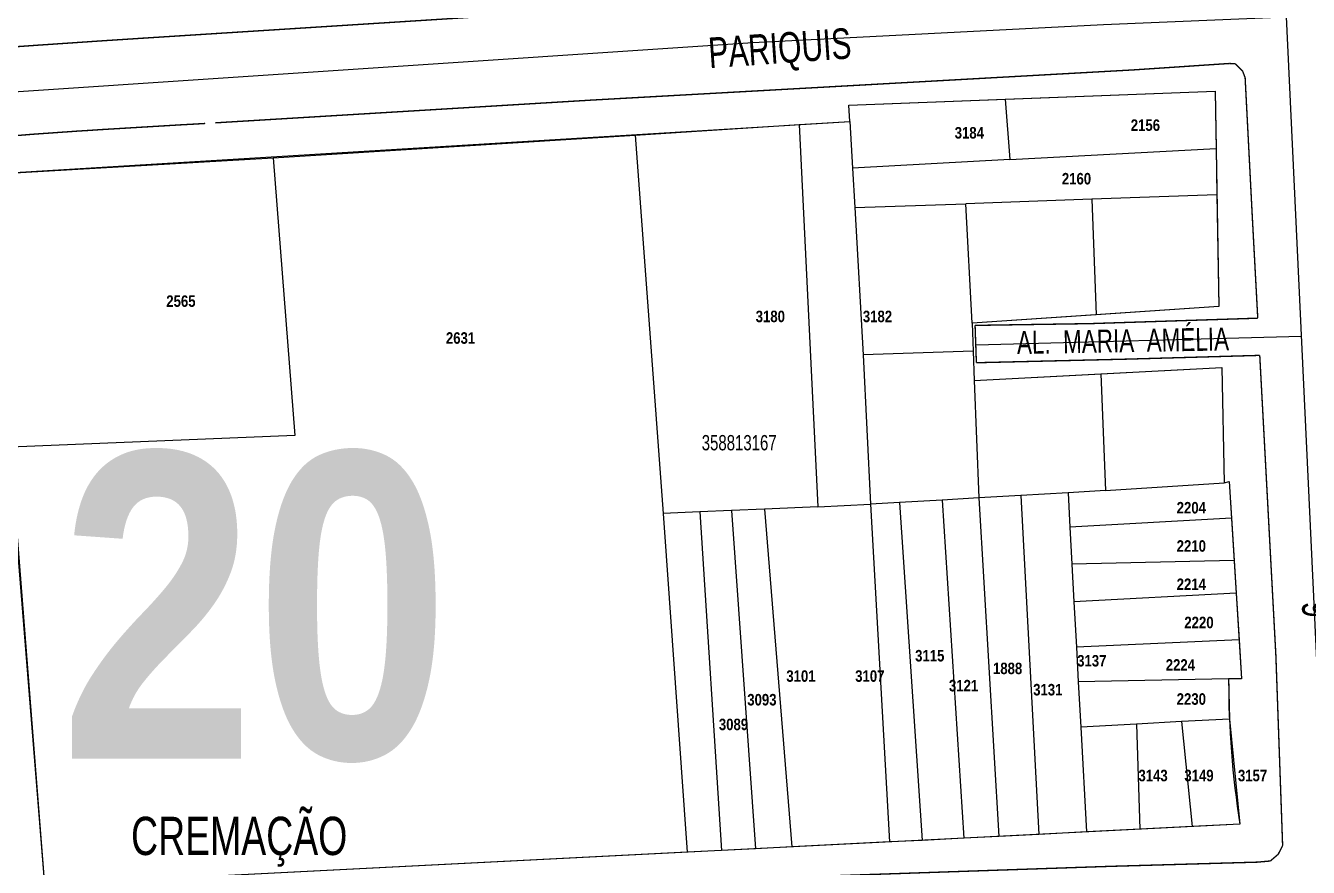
# Model space of a CAD drawing. Extents: x 201676 to 203188, y 4837754 to 4839005.
# Drawn here: x 202621 to 202788.6, y 4838573.2 to 4838683.2 of the extents above; entities that cross this region are included whole.
import ezdxf
from ezdxf.enums import TextEntityAlignment as Align

# ---------------------------------------------------------------- set-up
doc = ezdxf.new("R2010")
doc.units = 0
doc.header["$LTSCALE"] = 1.5
doc.header["$MEASUREMENT"] = 0
for name, color, linetype in [('CD-MALHA-LOTES', 40, 'CONTINUOUS'), ('CD_TXT_QUADRA', 7, 'CONTINUOUS'), ('LM-TXT-LSF', 7, 'CONTINUOUS'), ('RU-QUADRAS', 210, 'CONTINUOUS'), ('SV-EIXO-RUA-PAV', 20, 'CONTINUOUS'), ('SV-RUA-PAVIM-S-GUIA-C-GUIA', 7, 'CONTINUOUS'), ('SV-TXT-RUA-PAV-S-GUIA-C-GUIA', 7, 'CONTINUOUS'), ('Th_NmrPort', 7, 'CONTINUOUS')]:
    doc.layers.add(name, color=color, linetype=linetype)
doc.styles.add('ARIAL', font='ARIAL.TTF')
doc.styles.get("Standard").update_dxf_attribs({"font": 'swisscbo.ttf'})

msp = doc.modelspace()

# ---------------------------------------------------------------- linework, layer by layer
at = {"layer": 'CD-MALHA-LOTES', "linetype": 'Continuous'}
for p, q in [((202749.01, 4838673.58), (202776.45, 4838674.62)), ((202776.45, 4838674.62), (202776.58, 4838667.15)), ((202728.59, 4838672.79), (202749.01, 4838673.58)), ((202728.71, 4838670.68), (202728.59, 4838672.79)), ((202749.01, 4838673.58), (202749.62, 4838665.69)), ((202722.12, 4838670.27), (202728.71, 4838670.68)), ((202728.71, 4838670.68), (202729.07, 4838664.57)), ((202700.69, 4838668.9), (202722.12, 4838670.27)), ((202722.12, 4838670.27), (202724.53, 4838620.3)), ((202653.38, 4838665.91), (202700.69, 4838668.9)), ((202700.69, 4838668.9), (202704.32, 4838619.45)), ((202616.01, 4838663.78), (202653.38, 4838665.91)), ((202653.38, 4838665.91), (202656.23, 4838629.62)), ((202749.62, 4838665.69), (202729.07, 4838664.57)), ((202749.62, 4838665.69), (202776.58, 4838667.15)), ((202776.58, 4838667.15), (202776.68, 4838661.09)), ((202729.07, 4838664.57), (202729.37, 4838659.42)), ((202776.68, 4838661.09), (202760.32, 4838660.52)), ((202776.68, 4838661.09), (202776.92, 4838646.51)), ((202729.37, 4838659.42), (202743.86, 4838659.93)), ((202729.37, 4838659.42), (202730.45, 4838640.18)), ((202760.32, 4838660.52), (202743.86, 4838659.93)), ((202744.71, 4838644.34), (202743.86, 4838659.93)), ((202760.32, 4838660.52), (202760.92, 4838645.43)), ((202776.92, 4838646.51), (202760.92, 4838645.43)), ((202760.92, 4838645.43), (202744.71, 4838644.34)), ((202744.71, 4838644.34), (202744.81, 4838640.66)), ((202744.81, 4838640.66), (202730.45, 4838640.18)), ((202744.81, 4838640.66), (202744.96, 4838636.84)), ((202730.45, 4838640.18), (202731.43, 4838620.66)), ((202744.96, 4838636.84), (202761.52, 4838637.71)), ((202761.52, 4838637.71), (202777.3, 4838638.54)), ((202761.52, 4838637.71), (202762.14, 4838622.46)), ((202777.3, 4838638.54), (202777.62, 4838623.45)), ((202744.96, 4838636.84), (202745.58, 4838621.48)), ((202656.23, 4838629.62), (202619.06, 4838628.12)), ((202623.55, 4838570.91), (202619.06, 4838628.12)), ((202757.24, 4838622.16), (202751.04, 4838621.8)), ((202762.14, 4838622.46), (202757.24, 4838622.16)), ((202757.24, 4838622.16), (202757.48, 4838617.67)), ((202762.14, 4838622.46), (202777.62, 4838623.45)), ((202777.62, 4838623.45), (202778.26, 4838623.64)), ((202778.26, 4838623.64), (202778.56, 4838618.82)), ((202724.53, 4838620.3), (202731.43, 4838620.66)), ((202735.19, 4838620.88), (202731.43, 4838620.66)), ((202731.43, 4838620.66), (202733.92, 4838576.52)), ((202740.79, 4838621.2), (202735.19, 4838620.88)), ((202735.19, 4838620.88), (202738.16, 4838576.73)), ((202745.58, 4838621.48), (202740.79, 4838621.2)), ((202740.79, 4838621.2), (202743.62, 4838577.01)), ((202751.04, 4838621.8), (202745.58, 4838621.48)), ((202745.58, 4838621.48), (202748.17, 4838577.24)), ((202751.04, 4838621.8), (202753.42, 4838577.5)), ((202709.12, 4838619.66), (202704.32, 4838619.45)), ((202704.32, 4838619.45), (202707.45, 4838575.17)), ((202713.24, 4838619.83), (202709.12, 4838619.66)), ((202709.12, 4838619.66), (202711.96, 4838575.41)), ((202717.57, 4838620.01), (202713.24, 4838619.83)), ((202713.24, 4838619.83), (202716.4, 4838575.63)), ((202724.53, 4838620.3), (202717.57, 4838620.01)), ((202717.57, 4838620.01), (202721.13, 4838575.87)), ((202778.56, 4838618.82), (202757.48, 4838617.67)), ((202778.56, 4838618.82), (202778.91, 4838613.32)), ((202757.48, 4838617.67), (202757.74, 4838612.84)), ((202778.91, 4838613.32), (202757.74, 4838612.84)), ((202757.74, 4838612.84), (202758, 4838607.9)), ((202778.91, 4838613.32), (202779.18, 4838609.03)), ((202779.18, 4838609.03), (202758, 4838607.9)), ((202779.18, 4838609.03), (202779.57, 4838602.92)), ((202758, 4838607.9), (202758.32, 4838601.96)), ((202779.57, 4838602.92), (202758.32, 4838601.96)), ((202758.32, 4838601.96), (202758.55, 4838597.45)), ((202779.57, 4838602.92), (202779.89, 4838597.85)), ((202778.21, 4838597.82), (202758.55, 4838597.45)), ((202758.55, 4838597.45), (202758.88, 4838591.53)), ((202779.89, 4838597.85), (202778.21, 4838597.82)), ((202778.21, 4838597.82), (202778.31, 4838592.58)), ((202766.17, 4838591.92), (202758.88, 4838591.53)), ((202772.04, 4838592.24), (202766.17, 4838591.92)), ((202766.17, 4838591.92), (202766.61, 4838578.18)), ((202778.31, 4838592.58), (202772.04, 4838592.24)), ((202772.04, 4838592.24), (202773.45, 4838578.52)), ((202778.31, 4838592.58), (202779.69, 4838578.84)), ((202758.88, 4838591.53), (202759.62, 4838577.83)), ((202773.45, 4838578.52), (202766.61, 4838578.18)), ((202779.69, 4838578.84), (202773.45, 4838578.52)), ((202743.62, 4838577.01), (202738.16, 4838576.73)), ((202748.17, 4838577.24), (202743.62, 4838577.01)), ((202753.42, 4838577.5), (202748.17, 4838577.24)), ((202759.62, 4838577.83), (202753.42, 4838577.5)), ((202766.61, 4838578.18), (202759.62, 4838577.83)), ((202707.45, 4838575.17), (202623.55, 4838570.91)), ((202711.96, 4838575.41), (202707.45, 4838575.17)), ((202716.4, 4838575.63), (202711.96, 4838575.41)), ((202721.13, 4838575.87), (202716.4, 4838575.63)), ((202733.92, 4838576.52), (202721.13, 4838575.87)), ((202738.16, 4838576.73), (202733.92, 4838576.52))]:
    msp.add_line(p, q, dxfattribs=at)
at = {"layer": 'RU-QUADRAS', "color": 6, "linetype": 'Continuous'}
msp.add_lwpolyline([(202616.01, 4838663.78), (202728.71, 4838670.68), (202728.59, 4838672.79), (202776.45, 4838674.62), (202776.92, 4838646.51), (202744.71, 4838644.34), (202744.81, 4838640.66), (202744.96, 4838636.84), (202777.3, 4838638.54), (202777.62, 4838623.45), (202778.26, 4838623.64), (202779.89, 4838597.85), (202778.21, 4838597.82, 0.040532), (202779.69, 4838578.84), (202623.55, 4838570.91)], format="xyb", close=True, dxfattribs=at)
at = {"layer": 'SV-EIXO-RUA-PAV'}
for points in [[(202809.5, 4838161.44), (202809.18, 4838167.29), (202803.72, 4838301.55), (202802.53, 4838346.63), (202791.27, 4838567.9), (202785.75, 4838684.36), (202784.76, 4838703.41), (202782.05, 4838745.74)], [(202318.41, 4838649.42), (202321.64, 4838649.45), (202487.72, 4838663.1), (202605.04, 4838673.59), (202716.03, 4838681.01), (202761.88, 4838683.34), (202785.75, 4838684.36), (202871.72, 4838690.21), (202966.43, 4838697.39), (203032.73, 4838704.52), (203101.57, 4838709.29), (203154.26, 4838712.99), (203154.95, 4838713.05)], [(202745.17, 4838641.49), (202787.73, 4838642.61)]]:
    msp.add_lwpolyline(points, dxfattribs=at)
at = {"layer": 'SV-RUA-PAVIM-S-GUIA-C-GUIA', "const_width": 0.18}
for points in [[(202635.99, 4838681.54), (202693.67, 4838685.21)], [(202610.7, 4838682.3), (202611.41, 4838680.93), (202613.53, 4838680.05), (202616.11, 4838680.2), (202617.66, 4838680.3), (202619.19, 4838680.41), (202620.7, 4838680.51), (202622.2, 4838680.62), (202625.17, 4838680.82), (202628.11, 4838681.02), (202631.05, 4838681.22), (202634, 4838681.41), (202635.99, 4838681.54)], [(202694.94, 4838673.47), (202765.79, 4838677.42)], [(202765.79, 4838677.42), (202778.32, 4838678.26)], [(202778.32, 4838678.26), (202779.09, 4838678.22)], [(202779.09, 4838678.22), (202780.05, 4838677.23)], [(202780.05, 4838677.23), (202780.36, 4838676.4)], [(202780.36, 4838676.4), (202781.29, 4838658.36)], [(202645.82, 4838670.5), (202694.94, 4838673.47)], [(202612.34, 4838664.8), (202612.6, 4838666.33), (202614.55, 4838668.18), (202616.79, 4838668.58), (202619.03, 4838668.77), (202622, 4838669.01), (202624.98, 4838669.22), (202627.98, 4838669.43), (202629.47, 4838669.52), (202630.97, 4838669.62), (202632.48, 4838669.71), (202633.98, 4838669.8), (202635.48, 4838669.89), (202636.99, 4838669.98), (202638.49, 4838670.07), (202639.99, 4838670.16), (202641.5, 4838670.25), (202643, 4838670.33), (202644.5, 4838670.42)], [(202781.29, 4838658.36), (202782.01, 4838644.97)], [(202760.11, 4838644.26), (202745.08, 4838644.03)], [(202745.08, 4838644.03), (202745.18, 4838641.2)], [(202782.01, 4838644.97), (202760.11, 4838644.26)], [(202745.18, 4838641.2), (202745.25, 4838639.15)], [(202745.25, 4838639.15), (202764.98, 4838639.62)], [(202764.98, 4838639.62), (202782.27, 4838640.11)], [(202782.27, 4838640.11), (202784.38, 4838600.83)], [(202784.38, 4838600.83), (202785.26, 4838576.04)], [(202785.26, 4838576.04), (202784.68, 4838574.91)], [(202781.94, 4838573.88), (202762.67, 4838573.33)], [(202783.65, 4838574.03), (202781.94, 4838573.88)], [(202784.68, 4838574.91), (202783.65, 4838574.03)], [(202762.67, 4838573.33), (202723.31, 4838571.99)]]:
    msp.add_lwpolyline(points, dxfattribs=at)

# ---------------------------------------------------------------- texts
at = {"layer": 'CD_TXT_QUADRA', "linetype": 'Continuous', "style": 'ARIAL', "width": 0.7}
msp.add_text('358813167', height=2, dxfattribs=at).set_placement((202709.37, 4838627.7))
at = {"layer": 'LM-TXT-LSF'}
msp.add_text('20', height=40, dxfattribs=at).set_placement((202625.53, 4838587.41))
at = {"layer": 'LM-TXT-LSF', "style": 'ARIAL', "width": 0.7}
msp.add_text('CREMAÇÃO', height=5, dxfattribs=at).set_placement((202634.82, 4838574.81))
at = {"layer": 'SV-TXT-RUA-PAV-S-GUIA-C-GUIA', "style": 'ARIAL', "width": 0.7}
for s, height, rotation, p in [('PARIQUIS', 4, 4, (202710.38, 4838677.63)), ('AL.  MARIA  AMÉLIA', 3, 1, (202750.57, 4838640.28)), ('9', 4, 275, (202787.73, 4838607.86))]:
    msp.add_text(s, height=height, rotation=rotation, dxfattribs=at).set_placement(p)
at = {"layer": 'Th_NmrPort', "color": 1}
for s, p in [('2156', (202765.42, 4838670.2)), ('3184', (202742.42, 4838669.2)), ('2160', (202756.42, 4838663.2)), ('2565', (202639.42, 4838647.2)), ('3180', (202716.42, 4838645.2)), ('3182', (202730.42, 4838645.2)), ('2631', (202675.95, 4838642.38)), ('2204', (202771.42, 4838620.2)), ('2210', (202771.42, 4838615.2)), ('2214', (202771.42, 4838610.2)), ('2220', (202772.42, 4838605.2)), ('3115', (202737.25, 4838600.86)), ('3137', (202758.42, 4838600.2)), ('2224', (202769.99, 4838599.65)), ('3101', (202720.42, 4838598.2)), ('3107', (202729.42, 4838598.2)), ('1888', (202747.42, 4838599.2)), ('3121', (202741.67, 4838596.95)), ('3131', (202752.67, 4838596.42)), ('3093', (202715.32, 4838595.11)), ('2230', (202771.42, 4838595.2)), ('3089', (202711.61, 4838591.88)), ('3143', (202766.42, 4838585.2)), ('3149', (202772.42, 4838585.2)), ('3157', (202779.42, 4838585.2))]:
    msp.add_text(s, height=1.5, dxfattribs=at).set_placement(p, align=Align.MIDDLE_LEFT)

doc.saveas('drawing.dxf')
